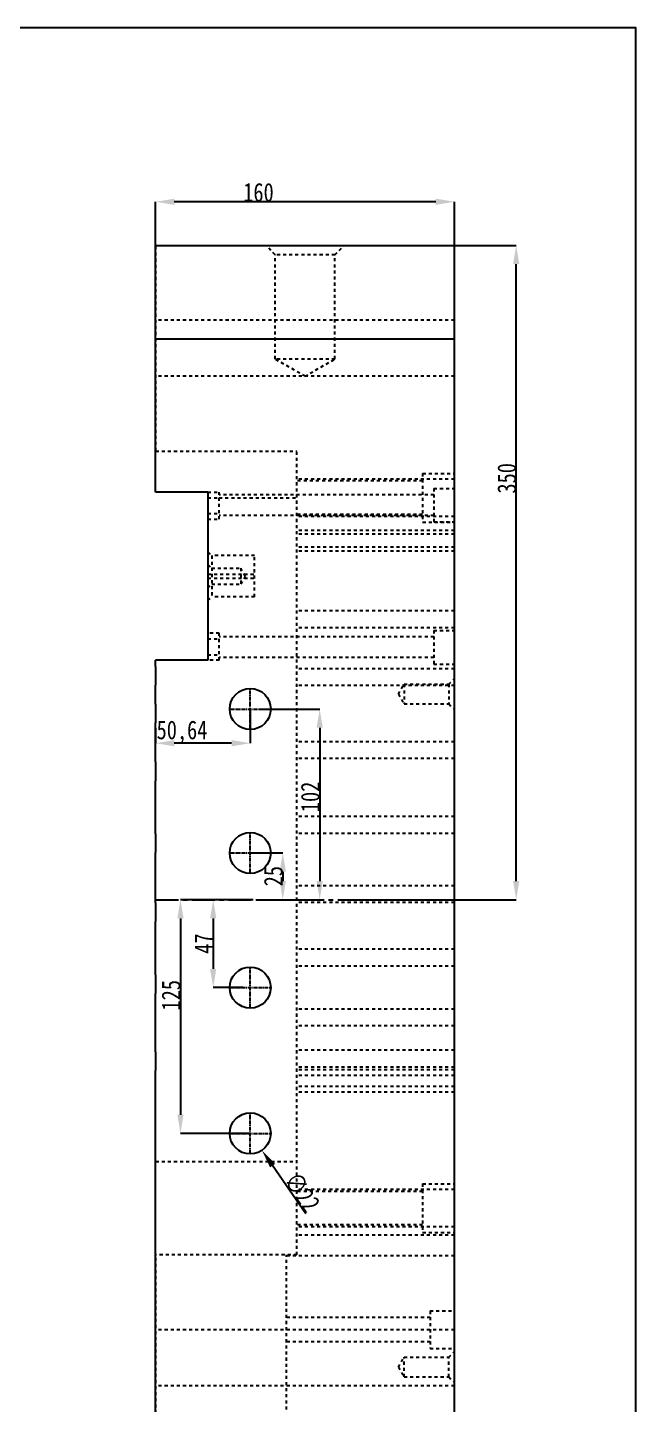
# Model space of a CAD drawing. Header units: millimetres. Extents: x 1937 to 4271, y -9032 to 1737.
# Drawn here: x 3088 to 3413, y -4406 to -3669 of the extents above; entities that cross this region are included whole.
import ezdxf

# ---------------------------------------------------------------- set-up
doc = ezdxf.new("R2010")
doc.units = ezdxf.units.MM
doc.header["$LTSCALE"] = 16.335
doc.header["$PDMODE"] = 3
doc.header["$PDSIZE"] = 0.3125
doc.linetypes.add('CENTER', pattern=[0.6, 0.375, -0.075, 0.075, -0.075])
doc.linetypes.add('HIDDEN', pattern=[0.2, 0.1, -0.1])
doc.layers.get('0').update_dxf_attribs({"linetype": 'CONTINUOUS'})
doc.layers.get('Defpoints').update_dxf_attribs({"linetype": 'CONTINUOUS'})
doc.layers.add('DEFAULT_2', color=8, linetype='HIDDEN')
doc.styles.get("Standard").update_dxf_attribs({"font": 'txt', "width": 0.8})
doc.dimstyles.new('副本 ISO-25-1', dxfattribs={"dimtxt": 10, "dimasz": 10, "dimexe": 0, "dimexo": 0, "dimgap": 0, "dimtad": 1, "dimtxsty": 'Standard', "dimcen": 0, "dimclrd": 6, "dimclre": 6, "dimclrt": 4, "dimazin": 0, "dimtfac": 1, "dimtofl": 0, "dimtmove": 0, "dimatfit": 3, "dimfxl": 0, "dimarcsym": 0})

# ---------------------------------------------------------------- blocks, each defined once
blk = doc.blocks.new('*D221')
at = {"color": 6, "lineweight": -2}
for p, q in [((3156.28, -3785.71), (3156.28, -3762.35)), ((3306.28, -3762.35), (3166.28, -3762.35)), ((3316.28, -3785.71), (3316.28, -3762.35))]:
    blk.add_line(p, q, dxfattribs=at)
at = {"color": 6}
for points in [[(3166.28, -3760.69), (3166.28, -3764.02), (3156.28, -3762.35)], [(3306.28, -3760.69), (3306.28, -3764.02), (3316.28, -3762.35)]]:
    blk.add_solid(points, dxfattribs=at)
at = {"layer": 'Defpoints', "color": 0}
for p in [(3156.28, -3762.35), (3156.28, -3785.71), (3316.28, -3785.71)]:
    blk.add_point(p, dxfattribs=at)
at = {"color": 4, "insert": (3211.35, -3757.35), "char_height": 10, "attachment_point": 5}
blk.add_mtext('160', dxfattribs=at)
blk = doc.blocks.new('*D222')
at = {"color": 6, "lineweight": -2}
for p, q in [((3206.92, -4033.71), (3206.92, -4051.99)), ((3156.28, -4043.93), (3156.28, -4051.99)), ((3196.92, -4051.99), (3166.28, -4051.99))]:
    blk.add_line(p, q, dxfattribs=at)
at = {"color": 6}
for points in [[(3166.28, -4050.32), (3166.28, -4053.66), (3156.28, -4051.99)], [(3196.92, -4050.32), (3196.92, -4053.66), (3206.92, -4051.99)]]:
    blk.add_solid(points, dxfattribs=at)
at = {"layer": 'Defpoints', "color": 0}
for p in [(3206.92, -4033.71), (3156.28, -4043.93), (3156.28, -4051.99)]:
    blk.add_point(p, dxfattribs=at)
at = {"color": 4, "insert": (3170.39, -4046.16), "char_height": 10, "attachment_point": 5}
blk.add_mtext('50,64', dxfattribs=at)
blk = doc.blocks.new('*D223')
at = {"color": 6, "lineweight": -2}
for p, q in [((3212.35, -4033.71), (3244.14, -4033.71)), ((3244.14, -4043.71), (3244.14, -4125.71)), ((3223.95, -4135.71), (3244.14, -4135.71))]:
    blk.add_line(p, q, dxfattribs=at)
at = {"color": 6}
for points in [[(3242.47, -4043.71), (3245.8, -4043.71), (3244.14, -4033.71)], [(3242.47, -4125.71), (3245.8, -4125.71), (3244.14, -4135.71)]]:
    blk.add_solid(points, dxfattribs=at)
at = {"layer": 'Defpoints', "color": 0}
for p in [(3212.35, -4033.71), (3223.95, -4135.71), (3244.14, -4135.71)]:
    blk.add_point(p, dxfattribs=at)
at = {"color": 4, "insert": (3239.14, -4080.71), "char_height": 10, "attachment_point": 5, "rotation": 90}
blk.add_mtext('102', dxfattribs=at)
blk = doc.blocks.new('*D224')
at = {"color": 6, "lineweight": -2}
for p, q in [((3206.92, -4110.71), (3224.35, -4110.71)), ((3224.35, -4120.71), (3224.35, -4125.71)), ((3210.95, -4135.71), (3224.35, -4135.71))]:
    blk.add_line(p, q, dxfattribs=at)
at = {"color": 6}
for points in [[(3222.68, -4120.71), (3226.02, -4120.71), (3224.35, -4110.71)], [(3222.68, -4125.71), (3226.02, -4125.71), (3224.35, -4135.71)]]:
    blk.add_solid(points, dxfattribs=at)
at = {"layer": 'Defpoints', "color": 0}
for p in [(3206.92, -4110.71), (3210.95, -4135.71), (3224.35, -4135.71)]:
    blk.add_point(p, dxfattribs=at)
at = {"color": 4, "insert": (3219.35, -4123.1), "char_height": 10, "attachment_point": 5, "rotation": 90}
blk.add_mtext('25', dxfattribs=at)
blk = doc.blocks.new('*D225')
at = {"color": 6, "lineweight": -2}
for p, q in [((3208.58, -4135.71), (3187.1, -4135.71)), ((3187.1, -4145.71), (3187.1, -4172.71)), ((3203.06, -4182.71), (3187.1, -4182.71))]:
    blk.add_line(p, q, dxfattribs=at)
at = {"color": 6}
for points in [[(3185.44, -4145.71), (3188.77, -4145.71), (3187.1, -4135.71)], [(3185.44, -4172.71), (3188.77, -4172.71), (3187.1, -4182.71)]]:
    blk.add_solid(points, dxfattribs=at)
at = {"layer": 'Defpoints', "color": 0}
for p in [(3208.58, -4135.71), (3187.1, -4182.71), (3203.06, -4182.71)]:
    blk.add_point(p, dxfattribs=at)
at = {"color": 4, "insert": (3182.1, -4159.19), "char_height": 10, "attachment_point": 5, "rotation": 90}
blk.add_mtext('47', dxfattribs=at)
blk = doc.blocks.new('*D226')
at = {"color": 6, "lineweight": -2}
for p, q in [((3208.58, -4135.71), (3169.56, -4135.71)), ((3169.56, -4145.71), (3169.56, -4250.71)), ((3206.92, -4260.71), (3169.56, -4260.71))]:
    blk.add_line(p, q, dxfattribs=at)
at = {"color": 6}
for points in [[(3167.89, -4145.71), (3171.22, -4145.71), (3169.56, -4135.71)], [(3167.89, -4250.71), (3171.22, -4250.71), (3169.56, -4260.71)]]:
    blk.add_solid(points, dxfattribs=at)
at = {"layer": 'Defpoints', "color": 0}
for p in [(3208.58, -4135.71), (3169.56, -4260.71), (3206.92, -4260.71)]:
    blk.add_point(p, dxfattribs=at)
at = {"color": 4, "insert": (3164.56, -4186.81), "char_height": 10, "attachment_point": 5, "rotation": 90}
blk.add_mtext('125', dxfattribs=at)
blk = doc.blocks.new('*D227')
at = {"color": 6, "lineweight": -2}
blk.add_line((3236.79, -4303.68), (3218.91, -4277.95), dxfattribs=at)
at = {"color": 6}
blk.add_solid([(3220.27, -4277), (3217.54, -4278.9), (3213.2, -4269.74)], dxfattribs=at)
at = {"layer": 'Defpoints', "color": 0}
for p in [(3200.64, -4251.67), (3213.2, -4269.74)]:
    blk.add_point(p, dxfattribs=at)
at = {"color": 4, "insert": (3234.81, -4292.07), "char_height": 10, "attachment_point": 5, "rotation": 304.8002}
blk.add_mtext('∅22', dxfattribs=at)
blk = doc.blocks.new('*D228')
at = {"color": 6, "lineweight": -2}
for p, q in [((3300.38, -3785.71), (3349.38, -3785.71)), ((3349.38, -4125.71), (3349.38, -3795.71)), ((3260.64, -4135.71), (3349.38, -4135.71))]:
    blk.add_line(p, q, dxfattribs=at)
at = {"color": 6}
for points in [[(3347.71, -3795.71), (3351.05, -3795.71), (3349.38, -3785.71)], [(3347.71, -4125.71), (3351.05, -4125.71), (3349.38, -4135.71)]]:
    blk.add_solid(points, dxfattribs=at)
at = {"layer": 'Defpoints', "color": 0}
for p in [(3300.38, -3785.71), (3349.38, -3785.71), (3260.64, -4135.71)]:
    blk.add_point(p, dxfattribs=at)
at = {"color": 4, "insert": (3344.38, -3910.29), "char_height": 10, "attachment_point": 5, "rotation": 90}
blk.add_mtext('350', dxfattribs=at)

msp = doc.modelspace()

# ---------------------------------------------------------------- linework, layer by layer
at = {"color": 7, "linetype": 'Continuous'}
for p, q in [((3156.279, -3917.65), (3156.279, -3785.705)), ((3156.279, -3785.705), (3316.279, -3785.705)), ((3316.279, -4485.705), (3316.279, -3785.705)), ((3156.279, -3835.705), (3316.279, -3835.705)), ((3184.28, -3917.65), (3156.279, -3917.65)), ((3184.28, -3917.65), (3184.28, -4007.65)), ((3156.279, -4010.889), (3156.279, -4007.65)), ((3184.28, -4007.65), (3156.279, -4007.65)), ((3156.279, -4010.889), (3156.379, -4010.889)), ((3156.379, -4020.889), (3156.379, -4010.889)), ((3156.279, -4031.066), (3156.279, -4020.889)), ((3156.279, -4020.889), (3156.379, -4020.889)), ((3156.279, -4031.066), (3156.379, -4031.066)), ((3156.379, -4041.066), (3156.379, -4031.066)), ((3156.279, -4062.034), (3156.279, -4041.066)), ((3156.279, -4041.066), (3156.379, -4041.066)), ((3156.279, -4062.034), (3156.379, -4062.034)), ((3156.379, -4072.034), (3156.379, -4062.034)), ((3156.279, -4100.395), (3156.279, -4072.034)), ((3156.279, -4072.034), (3156.379, -4072.034)), ((3156.279, -4100.395), (3156.379, -4100.395)), ((3156.379, -4110.395), (3156.379, -4100.395)), ((3156.279, -4137.3), (3156.279, -4110.395)), ((3156.279, -4110.395), (3156.379, -4110.395)), ((3156.279, -4137.3), (3156.379, -4137.3)), ((3156.379, -4147.3), (3156.379, -4137.3)), ((3156.279, -4175.817), (3156.279, -4147.3)), ((3156.279, -4147.3), (3156.379, -4147.3)), ((3156.279, -4175.817), (3156.379, -4175.817)), ((3156.379, -4185.817), (3156.379, -4175.817)), ((3156.279, -4217.044), (3156.279, -4185.817)), ((3156.279, -4185.817), (3156.379, -4185.817)), ((3156.279, -4217.044), (3156.379, -4217.044)), ((3156.379, -4227.044), (3156.379, -4217.044)), ((3156.279, -4485.705), (3156.279, -4227.044)), ((3156.279, -4227.044), (3156.379, -4227.044))]:
    msp.add_line(p, q, dxfattribs=at)
at = {"color": 1, "linetype": 'CENTER', "ltscale": 0.310989}
for p, q in [((3206.92, -4044.205), (3206.92, -4023.205)), ((3196.42, -4033.705), (3217.42, -4033.705)), ((3206.92, -4121.205), (3206.92, -4100.205)), ((3196.42, -4110.705), (3217.42, -4110.705)), ((3206.92, -4193.205), (3206.92, -4172.205)), ((3196.42, -4182.705), (3217.42, -4182.705)), ((3206.92, -4271.205), (3206.92, -4250.205)), ((3196.42, -4260.705), (3217.42, -4260.705))]:
    msp.add_line(p, q, dxfattribs=at)
at = {"color": 1, "linetype": 'CENTER', "ltscale": 1.990328}
msp.add_line((3156.279, -4135.705), (3316.279, -4135.705), dxfattribs=at)
msp.add_lwpolyline([(2262.618, -3669.159), (3413.276, -3669.159), (3413.276, -4843.037), (2262.618, -4843.037)], close=True)
for centre in [(3206.92, -4033.705), (3206.92, -4110.705), (3206.92, -4182.705), (3206.92, -4260.705)]:
    msp.add_circle(centre, 11)
at = {"layer": 'DEFAULT_2', "color": 8, "linetype": 'HIDDEN'}
for p, q in [((3156.379, -3895.705), (3156.379, -3785.705)), ((3220.279, -3790.705), (3215.279, -3785.705)), ((3252.279, -3790.705), (3257.279, -3785.705)), ((3220.279, -3846.468), (3220.279, -3790.705)), ((3252.279, -3790.705), (3220.279, -3790.705)), ((3252.279, -3846.468), (3252.279, -3790.705)), ((3316.279, -3825.705), (3156.279, -3825.705)), ((3236.279, -3855.705), (3220.279, -3846.468)), ((3252.279, -3846.468), (3220.279, -3846.468)), ((3236.279, -3855.705), (3252.279, -3846.468)), ((3316.279, -3855.705), (3156.279, -3855.705)), ((3156.279, -3895.705), (3231.92, -3895.705)), ((3231.92, -4325.705), (3231.92, -3895.705)), ((3316.279, -3910.705), (3231.92, -3910.705)), ((3299.279, -3907.705), (3299.279, -3933.705)), ((3299.279, -3907.705), (3316.279, -3907.705)), ((3184.28, -3917.65), (3190.28, -3917.65)), ((3190.28, -3932.15), (3190.28, -3917.65)), ((3299.279, -3911.705), (3231.92, -3911.705)), ((3305.279, -3915.65), (3316.279, -3915.65)), ((3305.279, -3915.653), (3305.279, -3933.647)), ((3184.28, -3920.65), (3190.28, -3920.65)), ((3305.279, -3919.15), (3190.28, -3919.15)), ((3190.28, -3920.705), (3231.92, -3920.705)), ((3184.28, -3929.15), (3190.28, -3929.15)), ((3184.28, -3932.15), (3190.28, -3932.15)), ((3305.279, -3930.15), (3190.28, -3930.15)), ((3299.279, -3929.705), (3231.92, -3929.705)), ((3316.279, -3930.705), (3231.92, -3930.705)), ((3316.279, -3938.205), (3231.92, -3938.205)), ((3316.279, -3940.205), (3231.92, -3940.205)), ((3299.279, -3933.705), (3316.279, -3933.705)), ((3305.279, -3933.65), (3316.279, -3933.65)), ((3316.279, -3947.205), (3231.92, -3947.205)), ((3184.28, -3949.65), (3186.28, -3951.65)), ((3186.28, -3951.65), (3186.28, -3973.65)), ((3209.28, -3951.65), (3186.28, -3951.65)), ((3209.28, -3973.65), (3209.28, -3951.65)), ((3316.279, -3949.205), (3231.92, -3949.205)), ((3184.28, -3956.4), (3186.28, -3958.4)), ((3184.28, -3961.65), (3209.28, -3961.65)), ((3186.28, -3958.4), (3201.826, -3958.4)), ((3201.826, -3958.4), (3201.826, -3966.9)), ((3204.28, -3962.65), (3201.826, -3958.4)), ((3184.28, -3963.65), (3209.28, -3963.65)), ((3184.28, -3968.9), (3186.28, -3966.9)), ((3186.28, -3966.9), (3201.826, -3966.9)), ((3204.28, -3962.65), (3201.826, -3966.9)), ((3184.28, -3975.65), (3186.28, -3973.65)), ((3209.28, -3973.65), (3186.28, -3973.65)), ((3316.279, -3981.205), (3231.92, -3981.205)), ((3316.279, -3990.205), (3231.92, -3990.205)), ((3305.279, -3991.65), (3316.279, -3991.65)), ((3305.279, -3991.653), (3305.279, -4009.647)), ((3190.28, -3993.15), (3184.28, -3993.15)), ((3184.28, -3996.15), (3190.28, -3996.15)), ((3190.28, -4007.65), (3190.28, -3993.15)), ((3305.279, -3995.15), (3190.28, -3995.15)), ((3184.28, -4004.65), (3190.28, -4004.65)), ((3305.279, -4006.15), (3190.28, -4006.15)), ((3190.28, -4007.65), (3184.28, -4007.65)), ((3316.279, -4012.205), (3231.92, -4012.205)), ((3305.279, -4009.65), (3316.279, -4009.65)), ((3316.279, -4021.205), (3231.92, -4021.205)), ((3286.279, -4025.705), (3289.31, -4020.455)), ((3289.31, -4020.455), (3289.31, -4030.955)), ((3289.31, -4020.455), (3313.279, -4020.455)), ((3313.279, -4020.455), (3316.279, -4017.455)), ((3313.279, -4020.455), (3313.279, -4030.955)), ((3286.279, -4025.705), (3289.31, -4030.955)), ((3289.31, -4030.955), (3313.279, -4030.955)), ((3313.279, -4030.955), (3316.279, -4033.955)), ((3316.279, -4051.205), (3231.92, -4051.205)), ((3316.279, -4060.205), (3231.92, -4060.205)), ((3316.279, -4091.205), (3231.92, -4091.205)), ((3316.279, -4100.205), (3231.92, -4100.205)), ((3316.279, -4128.205), (3231.92, -4128.205)), ((3316.279, -4137.205), (3231.92, -4137.205)), ((3316.279, -4162.205), (3231.92, -4162.205)), ((3316.279, -4171.205), (3231.92, -4171.205)), ((3316.279, -4194.205), (3231.92, -4194.205)), ((3316.279, -4203.205), (3231.92, -4203.205)), ((3316.279, -4216.205), (3231.92, -4216.205)), ((3316.279, -4225.205), (3231.92, -4225.205)), ((3316.279, -4226.705), (3231.92, -4226.705)), ((3316.279, -4229.705), (3231.92, -4229.705)), ((3316.279, -4235.705), (3231.92, -4235.705)), ((3316.279, -4238.705), (3231.92, -4238.705)), ((3156.279, -4275.705), (3231.92, -4275.705)), ((3316.279, -4290.705), (3231.92, -4290.705)), ((3299.279, -4291.705), (3231.92, -4291.705)), ((3299.279, -4287.705), (3316.279, -4287.705)), ((3299.279, -4287.705), (3299.279, -4313.705)), ((3299.279, -4309.705), (3231.92, -4309.705)), ((3316.279, -4310.705), (3231.92, -4310.705)), ((3316.279, -4315.205), (3231.92, -4315.205)), ((3299.279, -4313.705), (3316.279, -4313.705)), ((3231.92, -4325.705), (3156.279, -4325.705)), ((3156.379, -4485.705), (3156.379, -4325.705)), ((3226.279, -4424.755), (3226.279, -4325.705)), ((3316.279, -4326.205), (3226.279, -4326.205)), ((3303.279, -4359.205), (3226.279, -4359.205)), ((3303.279, -4355.705), (3316.279, -4355.705)), ((3303.279, -4355.709), (3303.279, -4375.702)), ((3316.279, -4365.705), (3156.279, -4365.705)), ((3303.279, -4372.205), (3226.279, -4372.205)), ((3286.279, -4385.705), (3289.31, -4380.455)), ((3289.31, -4380.455), (3313.279, -4380.455)), ((3289.31, -4390.955), (3289.31, -4380.455)), ((3303.279, -4375.705), (3316.279, -4375.705)), ((3313.279, -4380.455), (3316.279, -4377.455)), ((3313.279, -4390.955), (3313.279, -4380.455)), ((3286.279, -4385.705), (3289.31, -4390.955)), ((3316.279, -4395.705), (3156.279, -4395.705)), ((3289.31, -4390.955), (3313.279, -4390.955)), ((3313.279, -4390.955), (3316.279, -4393.955))]:
    msp.add_line(p, q, dxfattribs=at)

# ---------------------------------------------------------------- dimensions: what is measured, and where the dimension line sits
for base, p1, p2, picture, middle in [((3156.279, -3762.353), (3316.279, -3785.705), (3156.279, -3785.705), '*D221', (3211.35, -3762.353)), ((3156.279, -4051.991), (3206.92, -4033.705), (3156.279, -4043.927), '*D222', (3170.392, -4051.991))]:
    dim = msp.add_linear_dim(base=base, p1=p1, p2=p2, dimstyle='副本 ISO-25-1', override={"dimfxl": 1.25, "dimarcsym": 1})
    dim.commit()
    dim.dimension.update_dxf_attribs({"geometry": picture, "text_midpoint": middle, "dimtype": 160})
for base, p1, p2, picture, middle in [((3349.381, -3785.705), (3260.642, -4135.705), (3300.378, -3785.705), '*D228', (3349.381, -3910.285)), ((3244.135, -4135.705), (3212.346, -4033.705), (3223.95, -4135.705), '*D223', (3244.135, -4080.709)), ((3224.349, -4135.705), (3206.92, -4110.705), (3210.949, -4135.705), '*D224', (3224.349, -4123.102)), ((3169.557, -4260.705), (3208.582, -4135.705), (3206.92, -4260.705), '*D226', (3169.557, -4186.813)), ((3187.102, -4182.705), (3208.582, -4135.705), (3203.064, -4182.705), '*D225', (3187.102, -4159.192))]:
    dim = msp.add_linear_dim(base=base, p1=p1, p2=p2, angle=90, dimstyle='副本 ISO-25-1', override={"dimfxl": 1.25, "dimarcsym": 1})
    dim.commit()
    dim.dimension.update_dxf_attribs({"geometry": picture, "text_midpoint": middle, "dimtype": 160})
dim = msp.add_diameter_dim_2p(p1=(3200.643, -4251.673), p2=(3213.198, -4269.738), dimstyle='副本 ISO-25-1', override={"dimfxl": 1.25, "dimarcsym": 1})
dim.commit()
dim.dimension.update_dxf_attribs({"geometry": '*D227', "text_midpoint": (3234.806, -4292.066)})

doc.saveas('drawing.dxf')
